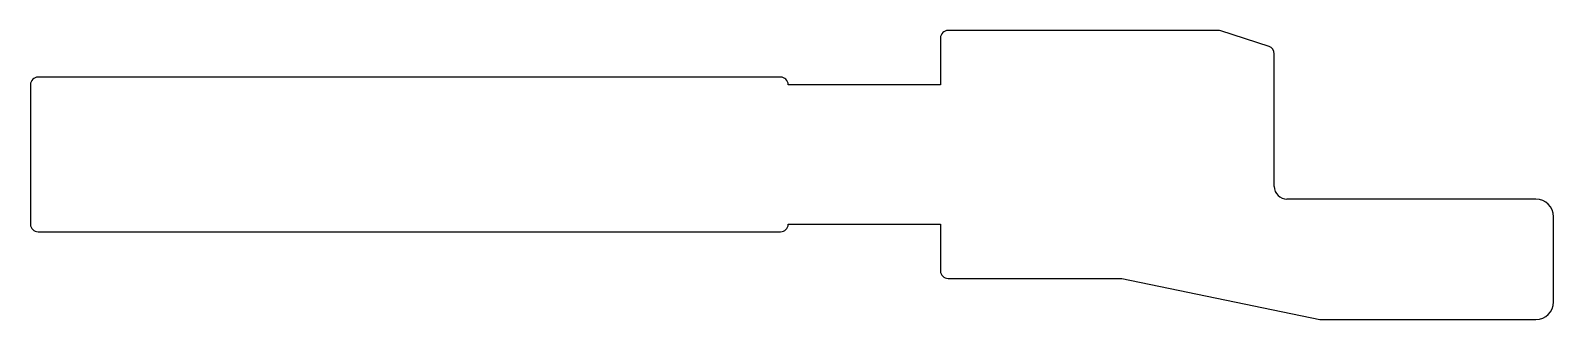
# Model space of a CAD drawing. Extents: x 160.7 to 220.7, y 338.8 to 350.2.
import ezdxf

# ---------------------------------------------------------------- set-up
doc = ezdxf.new("R2010")
doc.units = 0
doc.header["$LTSCALE"] = 5
doc.layers.get('0').update_dxf_attribs({"linetype": 'CONTINUOUS'})

msp = doc.modelspace()

# ---------------------------------------------------------------- linework, layer by layer
for p, q in [((196.503, 349.934), (196.503, 348.254)), ((207.452, 350.234), (196.803, 350.234)), ((209.446, 349.601), (207.544, 350.219)), ((209.653, 344.084), (209.653, 349.316)), ((160.653, 348.094), (160.653, 342.594)), ((190.203, 348.394), (160.953, 348.394)), ((196.503, 348.094), (190.503, 348.094)), ((196.503, 348.254), (196.503, 348.094)), ((219.953, 343.584), (210.153, 343.584)), ((220.653, 339.534), (220.653, 342.884)), ((160.953, 342.294), (190.203, 342.294)), ((190.503, 342.594), (196.503, 342.594)), ((196.503, 342.594), (196.503, 342.434)), ((196.503, 342.434), (196.503, 340.754)), ((196.803, 340.454), (203.653, 340.454)), ((203.653, 340.454), (211.453, 338.834)), ((211.453, 338.834), (219.953, 338.834))]:
    msp.add_line(p, q)
for centre, radius, start, end in [((196.803, 349.934), 0.3, 90, 180), ((207.452, 349.934), 0.3, 72, 90), ((209.353, 349.316), 0.3, 0, 72), ((160.953, 348.094), 0.3, 90, 180), ((190.203, 348.094), 0.3, 0, 90), ((210.153, 344.084), 0.5, 180, 270), ((219.953, 342.884), 0.7, 0, 90), ((160.953, 342.594), 0.3, 180, 270), ((190.203, 342.594), 0.3, 270, 0), ((196.803, 340.754), 0.3, 180, 270), ((219.953, 339.534), 0.7, 270, 360)]:
    msp.add_arc(centre, radius, start, end)

doc.saveas('drawing.dxf')
